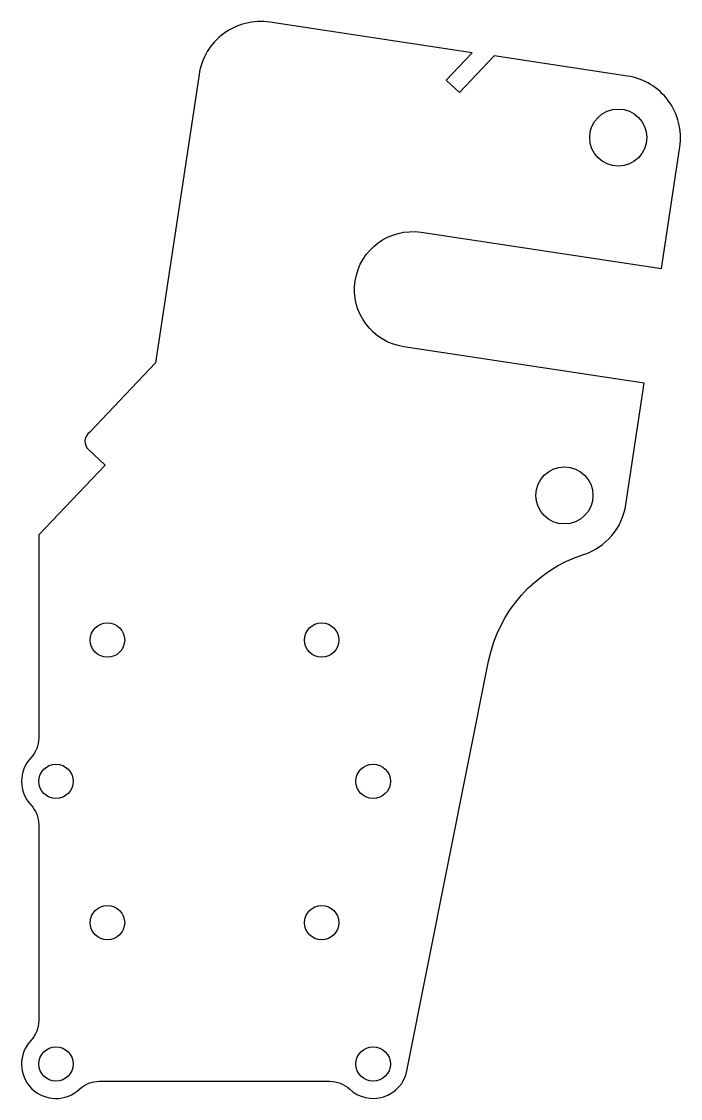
# Model space of a CAD drawing. Header units: millimetres. Extents: x -111 to 6, y 3 to 193.
import ezdxf

# ---------------------------------------------------------------- set-up
doc = ezdxf.new("R2010")
doc.units = ezdxf.units.MM

msp = doc.modelspace()

# ---------------------------------------------------------------- linework, layer by layer
msp.add_lwpolyline([(-107.97, 102.4), (-107.97, 66.46, -0.192173), (-109.34, 63.01, 0.399085), (-109.34, 54.61, -0.192173), (-107.97, 51.17), (-107.97, 16.46, -0.192173), (-109.34, 13.01, 0.974368), (-100.72, 4.39, -0.192173), (-97.27, 5.76), (-56.46, 5.76, -0.192173), (-53.02, 4.39, 0.590435), (-42.83, 7.62), (-28.39, 80.05, -0.271411), (-11.59, 98.94, 0.284142), (-4.11, 107.77), (-0.87, 129.27), (-43.39, 135.68, -1), (-40.34, 155.95), (2.18, 149.54), (5.42, 171.05, 0.414214), (-3.82, 183.57), (-27.43, 187.13), (-33.56, 180.68), (-35.88, 182.88), (-31.3, 187.71), (-67.1, 193.1, 0.414214), (-79.62, 183.86), (-87.3, 132.84), (-98.95, 120.59, 0.473722), (-99.18, 117.5), (-96.25, 114.72)], format="xyb", close=True)
for centre, radius in [((-5.46, 172.69), 5.05), ((-14.99, 109.4), 5.05), ((-95.82, 83.81), 3.05), ((-57.92, 83.81), 3.05), ((-104.92, 58.81), 3.05), ((-48.82, 58.81), 3.05), ((-95.82, 33.81), 3.05), ((-57.92, 33.81), 3.05), ((-104.92, 8.81), 3.05), ((-48.82, 8.81), 3.05)]:
    msp.add_circle(centre, radius)

doc.saveas('drawing.dxf')
